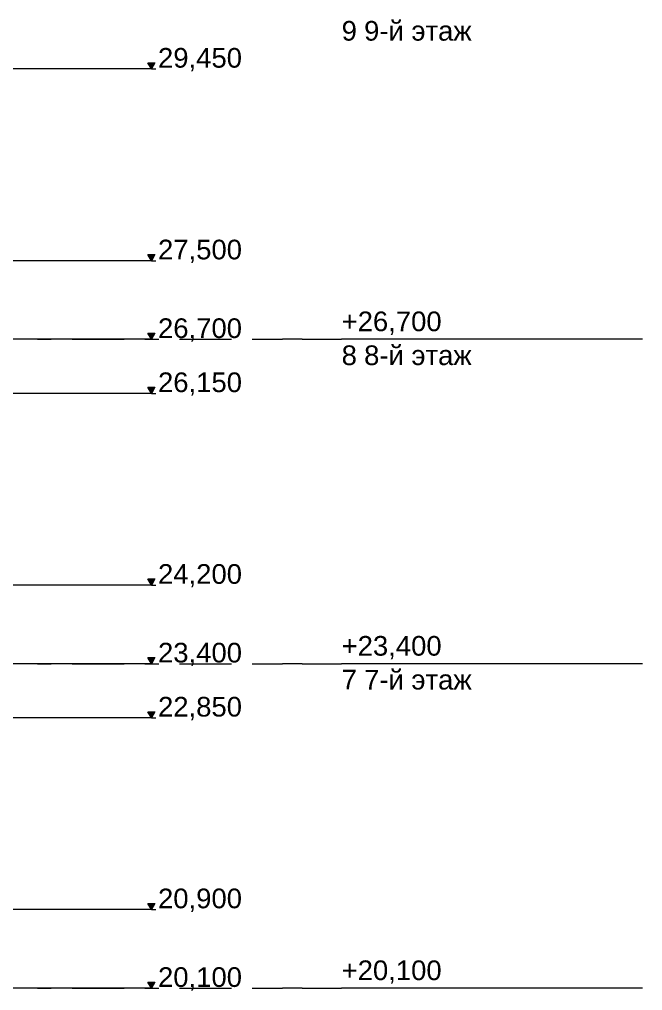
# Model space of a CAD drawing. Header units: millimetres. Extents: x 1499747 to 4341325, y -28481 to 441852.
# Drawn here: x 4158910 to 4165250, y 383905 to 393782 of the extents above; entities that cross this region are included whole.
import ezdxf

# ---------------------------------------------------------------- set-up
doc = ezdxf.new("R2010")
doc.units = ezdxf.units.MM
doc.header["$MEASUREMENT"] = 0
doc.layers.add('Чертеж и Рисунок', color=7, linetype='Continuous')
doc.styles.add('РЎР“Р•РќР•Р\xa0Р\x98Р\xa0_РЎРўР\x98Р›Р¬_2', font='')
doc.styles.get('РЎР“Р•РќР•Р\xa0Р\x98Р\xa0_РЎРўР\x98Р›Р¬_2').set_extended_font_data('GOST Common', italic=True)

msp = doc.modelspace()

# ---------------------------------------------------------------- hatches: boundary and pattern name
at = {"layer": 'Чертеж и Рисунок', "linetype": 'Continuous', "lineweight": 0, "true_color": 0x000000}
for points in [[(4160252.1, 393278.4), (4160288.3, 393340.9), (4160215.8, 393340.9)], [(4160252.1, 391328.4), (4160288.3, 391390.9), (4160215.8, 391390.9)], [(4160252.1, 390528.4), (4160288.3, 390590.9), (4160215.8, 390590.9)], [(4160252.1, 389978.4), (4160288.3, 390040.9), (4160215.8, 390040.9)], [(4160252.1, 388028.4), (4160288.3, 388090.9), (4160215.8, 388090.9)], [(4160252.1, 387228.4), (4160288.3, 387290.9), (4160215.8, 387290.9)], [(4160252.1, 386678.4), (4160288.3, 386740.9), (4160215.8, 386740.9)], [(4160252.1, 384728.4), (4160288.3, 384790.9), (4160215.8, 384790.9)], [(4160252.1, 383928.4), (4160288.3, 383990.9), (4160215.8, 383990.9)]]:
    msp.add_hatch(color=18, dxfattribs=at).paths.add_polyline_path(points)

# ---------------------------------------------------------------- linework, layer by layer
at = {"layer": 'Чертеж и Рисунок', "color": 7, "linetype": 'Continuous', "lineweight": 5}
for points in [[(4160252.1, 393278.4), (4160215.8, 393340.9)], [(4160215.8, 393340.9), (4160288.3, 393340.9)], [(4160288.3, 393340.9), (4160252.1, 393278.4)], [(4160252.1, 393278.4), (4156512.8, 393278.4)], [(4160252.1, 393278.4), (4160298.9, 393278.4)], [(4160252.1, 391328.4), (4160215.8, 391390.9)], [(4160215.8, 391390.9), (4160288.3, 391390.9)], [(4160288.3, 391390.9), (4160252.1, 391328.4)], [(4160252.1, 391328.4), (4156512.8, 391328.4)], [(4160252.1, 391328.4), (4160298.9, 391328.4)], [(4160252.1, 390528.4), (4160215.8, 390590.9)], [(4160215.8, 390590.9), (4160288.3, 390590.9)], [(4160288.3, 390590.9), (4160252.1, 390528.4)], [(4160252.1, 390528.4), (4157662.8, 390528.4)], [(4160252.1, 390528.4), (4160298.9, 390528.4)], [(4161388, 390528.4), (4161488, 390528.4)], [(4161488, 390528.4), (4161588, 390528.4)], [(4161788, 390528.4), (4161588, 390528.4)], [(4161788, 390528.4), (4162188, 390528.4)], [(4165250, 390528.4), (4162188, 390528.4)], [(4160252.1, 389978.4), (4156512.8, 389978.4)], [(4160252.1, 389978.4), (4160215.8, 390040.9)], [(4160215.8, 390040.9), (4160288.3, 390040.9)], [(4160288.3, 390040.9), (4160252.1, 389978.4)], [(4160252.1, 389978.4), (4160298.9, 389978.4)], [(4160252.1, 388028.4), (4156512.8, 388028.4)], [(4160252.1, 388028.4), (4160215.8, 388090.9)], [(4160215.8, 388090.9), (4160288.3, 388090.9)], [(4160288.3, 388090.9), (4160252.1, 388028.4)], [(4160252.1, 388028.4), (4160298.9, 388028.4)], [(4160252.1, 387228.4), (4157662.8, 387228.4)], [(4160252.1, 387228.4), (4160215.8, 387290.9)], [(4160215.8, 387290.9), (4160288.3, 387290.9)], [(4160288.3, 387290.9), (4160252.1, 387228.4)], [(4160252.1, 387228.4), (4160298.9, 387228.4)], [(4161388, 387228.4), (4161488, 387228.4)], [(4161488, 387228.4), (4161588, 387228.4)], [(4161788, 387228.4), (4161588, 387228.4)], [(4161788, 387228.4), (4162188, 387228.4)], [(4165250, 387228.4), (4162188, 387228.4)], [(4160252.1, 386678.4), (4160215.8, 386740.9)], [(4160215.8, 386740.9), (4160288.3, 386740.9)], [(4160288.3, 386740.9), (4160252.1, 386678.4)], [(4160252.1, 386678.4), (4156512.8, 386678.4)], [(4160252.1, 386678.4), (4160298.9, 386678.4)], [(4160252.1, 384728.4), (4160215.8, 384790.9)], [(4160215.8, 384790.9), (4160288.3, 384790.9)], [(4160288.3, 384790.9), (4160252.1, 384728.4)], [(4160252.1, 384728.4), (4156512.8, 384728.4)], [(4160252.1, 384728.4), (4160298.9, 384728.4)], [(4160252.1, 383928.4), (4160215.8, 383990.9)], [(4160215.8, 383990.9), (4160288.3, 383990.9)], [(4160288.3, 383990.9), (4160252.1, 383928.4)], [(4160252.1, 383928.4), (4157662.8, 383928.4)], [(4160252.1, 383928.4), (4160298.9, 383928.4)], [(4161388, 383928.4), (4161488, 383928.4)], [(4161488, 383928.4), (4161588, 383928.4)], [(4161788, 383928.4), (4161588, 383928.4)], [(4161788, 383928.4), (4162188, 383928.4)], [(4165250, 383928.4), (4162188, 383928.4)]]:
    msp.add_lwpolyline(points, dxfattribs=at)
at = {"layer": 'Чертеж и Рисунок', "color": 1, "linetype": 'Continuous', "lineweight": 0}
for points in [[(4159091.9, 390528.4), (4159233, 390528.4)], [(4159444.7, 390528.4), (4159973.8, 390528.4)], [(4160185.5, 390528.4), (4160326.6, 390528.4)], [(4160538.3, 390528.4), (4161067.5, 390528.4)], [(4161279.1, 390528.4), (4161388, 390528.4)], [(4159091.9, 387228.4), (4159233, 387228.4)], [(4159444.7, 387228.4), (4159973.8, 387228.4)], [(4160185.5, 387228.4), (4160326.6, 387228.4)], [(4160538.3, 387228.4), (4161067.5, 387228.4)], [(4161279.1, 387228.4), (4161388, 387228.4)], [(4159091.9, 383928.4), (4159233, 383928.4)], [(4159444.7, 383928.4), (4159973.8, 383928.4)], [(4160185.5, 383928.4), (4160326.6, 383928.4)], [(4160538.3, 383928.4), (4161067.5, 383928.4)], [(4161279.1, 383928.4), (4161388, 383928.4)]]:
    msp.add_lwpolyline(points, dxfattribs=at)

# ---------------------------------------------------------------- texts
at = {"layer": 'Чертеж и Рисунок', "color": 7, "linetype": 'Continuous', "lineweight": 15, "char_height": 200, "attachment_point": 7, "style": 'РЎР“Р•РќР•Р\xa0Р\x98Р\xa0_РЎРўР\x98Р›Р¬_2'}
for s, insert in [('\\A1;{\\pql;\\fArial|b0|i0|c204|p0;\\W1.000000;9}', (4162188, 393563.6)), ('\\A1;{\\pql;\\fArial|b0|i0|c204|p0;\\W1.000000;9-й этаж}', (4162416.6, 393563.6)), ('\\A1;{\\pql;\\fArial|b0|i0|c204|p0;\\W1.000000;29,450}', (4160319.7, 393254.5)), ('\\A1;{\\pql;\\fArial|b0|i0|c204|p0;\\W1.000000;27,500}', (4160319.7, 391304.5)), ('\\A1;{\\pql;\\fArial|b0|i0|c204|p0;\\W1.000000;+26,700}', (4162188, 390573.9)), ('\\A1;{\\pql;\\fArial|b0|i0|c204|p0;\\W1.000000;26,700}', (4160319.7, 390504.6)), ('\\A1;{\\pql;\\fArial|b0|i0|c204|p0;\\W1.000000;8}', (4162188, 390263.6)), ('\\A1;{\\pql;\\fArial|b0|i0|c204|p0;\\W1.000000;8-й этаж}', (4162416.6, 390263.6)), ('\\A1;{\\pql;\\fArial|b0|i0|c204|p0;\\W1.000000;26,150}', (4160319.7, 389954.5)), ('\\A1;{\\pql;\\fArial|b0|i0|c204|p0;\\W1.000000;24,200}', (4160319.7, 388004.6)), ('\\A1;{\\pql;\\fArial|b0|i0|c204|p0;\\W1.000000;+23,400}', (4162188, 387273.9)), ('\\A1;{\\pql;\\fArial|b0|i0|c204|p0;\\W1.000000;23,400}', (4160319.7, 387204.5)), ('\\A1;{\\pql;\\fArial|b0|i0|c204|p0;\\W1.000000;7}', (4162188, 386967)), ('\\A1;{\\pql;\\fArial|b0|i0|c204|p0;\\W1.000000;7-й этаж}', (4162416.6, 386963.8)), ('\\A1;{\\pql;\\fArial|b0|i0|c204|p0;\\W1.000000;22,850}', (4160319.7, 386654.5)), ('\\A1;{\\pql;\\fArial|b0|i0|c204|p0;\\W1.000000;20,900}', (4160319.7, 384704.5)), ('\\A1;{\\pql;\\fArial|b0|i0|c204|p0;\\W1.000000;20,100}', (4160319.7, 383904.5)), ('\\A1;{\\pql;\\fArial|b0|i0|c204|p0;\\W1.000000;+20,100}', (4162188, 383973.8))]:
    msp.add_mtext(s, dxfattribs=dict(at, insert=insert))

doc.saveas('drawing.dxf')
